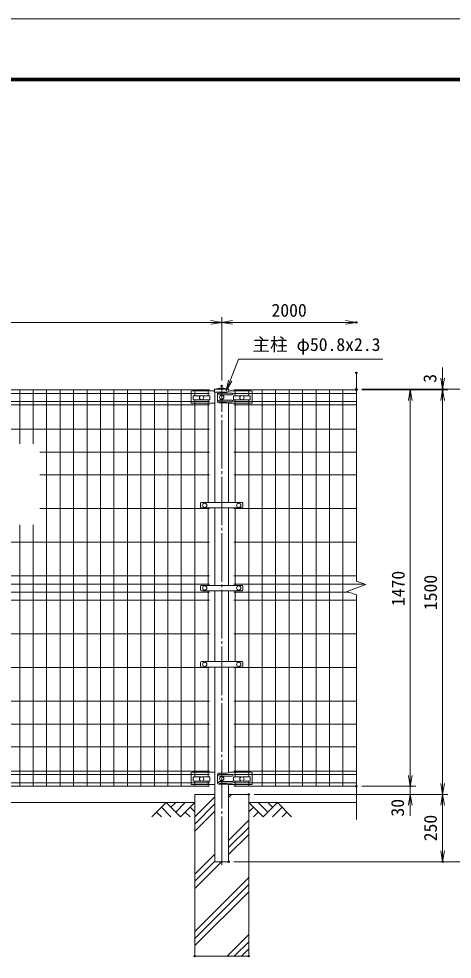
# Model space of a CAD drawing. Units: millimetres, scale not verified. Extents: x -4200 to 4200, y -2970 to 2970.
# Drawn here: x -2138 to -529, y -517 to 2970 of the extents above; entities that cross this region are included whole.
import ezdxf
from ezdxf.enums import TextEntityAlignment as Align

# ---------------------------------------------------------------- set-up
doc = ezdxf.new("R2010")
doc.units = ezdxf.units.MM
doc.header["$LTSCALE"] = 10
doc.header["$PDMODE"] = 32
doc.header["$PDSIZE"] = 5
doc.linetypes.add('LONG_CHAIN', pattern=[21, 18, -1, 1, -1])
for name, color, linetype, lineweight in [('0-1_D-STR4', 7, 'Continuous', 9), ('0-2_D-STR-DIM', 7, 'Continuous', 9), ('0-3_0', 7, 'Continuous', 9), ('0-7_D-STR1', 1, 'Continuous', 9), ('0-8_D-BMK', 2, 'LONG_CHAIN', 9), ('0-9_D-STR2', 7, 'Continuous', 9), ('0-A_D-STR3', 3, 'Continuous', 9), ('0-B_D-BGD', 7, 'Continuous', 9), ('0-C_D-DCR-HCH', 7, 'Continuous', 9), ('0-D_D-STR-TXT', 7, 'Continuous', 9), ('0-E_D-TTL', 7, 'Continuous', 9)]:
    doc.layers.add(name, color=color, linetype=linetype, lineweight=lineweight)
doc.layers.add('0-4_Defpoints', color=7, linetype='Continuous')
doc.styles.add('ＭＳ ゴシック', font='')
doc.styles.get('ＭＳ ゴシック').set_extended_font_data('MS Gothic')

# ---------------------------------------------------------------- blocks, each defined once
blk = doc.blocks.new('_Open')
at = {"layer": '0-3_0'}
blk.add_line((-10, 1.667), (0, 0), dxfattribs=at)
blk.add_lwpolyline([(-10, -1.667), (0, 0), (-10, 0)], dxfattribs=at)

msp = doc.modelspace()

# ---------------------------------------------------------------- linework, layer by layer
at = {"layer": '0-1_D-STR4'}
for p, q in [((-1484.65, 94.21), (-1484.65, -505.79)), ((-1410.05, 94.21), (-1484.65, 94.21)), ((-1284.65, 94.21), (-1359.25, 94.21)), ((-1284.65, 94.21), (-1284.65, -505.79)), ((-1284.65, -505.79), (-1484.65, -505.79))]:
    msp.add_line(p, q, dxfattribs=at)
at = {"layer": '0-2_D-STR-DIM'}
for p, q in [((-1384.65, 1629.21), (-1384.65, 1864.21)), ((-1384.65, 1629.21), (-1384.65, 1864.21)), ((-3344.65, 1844.21), (-1424.65, 1844.21)), ((-1344.65, 1844.21), (-924.65, 1844.21)), ((-564.65, 1637.21), (-564.65, 1677.21)), ((-884.65, 884.86), (-884.65, 1657.21)), ((-864.65, 1597.21), (-424.65, 1597.21)), ((-864.65, 1597.21), (-544.65, 1597.21)), ((-864.65, 1594.21), (-664.65, 1594.21)), ((-864.65, 1594.21), (-544.65, 1594.21)), ((-864.65, 1594.21), (-544.65, 1594.21)), ((-564.65, 1594.21), (-564.65, 1597.21)), ((-684.65, 164.21), (-684.65, 1554.21)), ((-564.65, 134.21), (-564.65, 1554.21)), ((-564.65, 1554.21), (-564.65, 1514.21)), ((-919.89, 846.38), (-849.42, 872.03)), ((-849.42, 872.03), (-884.65, 884.86)), ((-884.65, 833.55), (-919.89, 846.38)), ((-884.65, 1.21), (-884.65, 833.55)), ((-684.65, 164.21), (-684.65, 204.21)), ((-864.65, 124.21), (-664.65, 124.21)), ((-864.65, 124.21), (-664.65, 124.21)), ((-684.65, 94.21), (-684.65, 124.21)), ((-1264.65, 94.21), (-664.65, 94.21)), ((-1264.65, 94.21), (-544.65, 94.21)), ((-1264.65, 94.21), (-544.65, 94.21)), ((-684.65, 54.21), (-684.65, 14.21)), ((-564.65, 54.21), (-564.65, -115.79)), ((-1339.25, -155.79), (-424.65, -155.79)), ((-1339.25, -155.79), (-544.65, -155.79))]:
    msp.add_line(p, q, dxfattribs=at)
at = {"layer": '0-4_Defpoints'}
for p in [(-1384.65, 1844.21), (-884.65, 1844.21), (-884.65, 1657.21), (-1384.65, 1609.21), (-884.65, 1597.21), (-884.65, 1597.21), (-884.65, 1594.21), (-684.65, 1594.21), (-564.65, 1597.21), (-564.65, 1594.21), (-884.65, 124.21), (-684.65, 124.21), (-1284.65, 94.21), (-1359.25, -155.79), (-564.65, -155.79), (-1484.65, -505.79), (-1284.65, -505.79)]:
    msp.add_point(p, dxfattribs=at)
at = {"layer": '0-7_D-STR1'}
for p, q in [((-1358.05, 1597.21), (-1411.25, 1597.21)), ((-1411.25, 1597.21), (-1411.25, 1586.21)), ((-1365.3, 1586.21), (-1411.25, 1586.21)), ((-1410.05, 1586.21), (-1410.05, 1176.46)), ((-1358.05, 1588.71), (-1358.05, 1597.21)), ((-1359.25, 1176.46), (-1359.25, 1544.39)), ((-1410.05, 1156.46), (-1410.05, 869.21)), ((-1359.25, 869.21), (-1359.25, 1156.46)), ((-1410.05, 849.21), (-1410.05, 586.46)), ((-1359.25, 586.46), (-1359.25, 849.21)), ((-1410.05, 566.46), (-1410.05, -155.79)), ((-1359.25, 174.3), (-1359.25, 566.46))]:
    msp.add_line(p, q, dxfattribs=at)
msp.add_lwpolyline([(-1410.05, -155.79), (-1359.25, -155.79), (-1359.25, 130.39)], dxfattribs=at)
msp.add_arc((-1384.65, 1480.78), 119.43, 77.13052, 102.86948, dxfattribs=at)
at = {"layer": '0-8_D-BMK'}
msp.add_line((-1384.65, -167.79), (-1384.65, 1609.21), dxfattribs=at)
at = {"layer": '0-9_D-STR2'}
for p, q in [((-1429.65, 1594.21), (-3339.65, 1594.21)), ((-1429.65, 1581.33), (-3339.65, 1581.33)), ((-2134.65, 1394.21), (-2134.65, 1594.21)), ((-2084.65, 1394.21), (-2084.65, 1594.21)), ((-2034.65, 124.21), (-2034.65, 1594.21)), ((-1984.65, 124.21), (-1984.65, 1594.21)), ((-1934.65, 124.21), (-1934.65, 1594.21)), ((-1884.65, 124.21), (-1884.65, 1594.21)), ((-1834.65, 124.21), (-1834.65, 1594.21)), ((-1784.65, 124.21), (-1784.65, 1594.21)), ((-1734.65, 124.21), (-1734.65, 1594.21)), ((-1684.65, 124.21), (-1684.65, 1594.21)), ((-1634.65, 124.21), (-1634.65, 1594.21)), ((-1584.65, 124.21), (-1584.65, 1594.21)), ((-1534.65, 124.21), (-1534.65, 1594.21)), ((-1484.65, 1572.69), (-1484.65, 1594.21)), ((-1434.65, 1572.69), (-1434.65, 1594.21)), ((-1339.65, 1594.21), (-884.65, 1594.21)), ((-1339.65, 1581.33), (-884.65, 1581.33)), ((-1334.65, 1572.69), (-1334.65, 1594.21)), ((-1284.65, 1572.69), (-1284.65, 1594.21)), ((-1234.65, 124.21), (-1234.65, 1594.21)), ((-1184.65, 124.21), (-1184.65, 1594.21)), ((-1134.65, 124.21), (-1134.65, 1594.21)), ((-1084.65, 124.21), (-1084.65, 1594.21)), ((-1034.65, 124.21), (-1034.65, 1594.21)), ((-984.65, 124.21), (-984.65, 1594.21)), ((-934.65, 124.21), (-934.65, 1594.21)), ((-1429.65, 1551.08), (-3339.65, 1551.08)), ((-1429.65, 1538.21), (-3339.65, 1538.21)), ((-1484.65, 158.69), (-1484.65, 1557.69)), ((-1434.65, 1176.46), (-1434.65, 1557.69)), ((-1339.65, 1551.08), (-884.65, 1551.08)), ((-1339.65, 1538.21), (-884.65, 1538.21)), ((-1334.65, 1176.46), (-1334.65, 1557.69)), ((-1284.65, 158.69), (-1284.65, 1557.69)), ((-1429.65, 1448.21), (-3339.65, 1448.21)), ((-1339.65, 1448.21), (-884.65, 1448.21)), ((-1429.65, 1363.71), (-2059.65, 1363.71)), ((-1339.65, 1363.71), (-884.65, 1363.71)), ((-1429.65, 1279.21), (-2059.65, 1279.21)), ((-1339.65, 1279.21), (-884.65, 1279.21)), ((-1429.65, 1154.21), (-2059.65, 1154.21)), ((-1434.65, 869.21), (-1434.65, 1156.46)), ((-1339.65, 1154.21), (-884.65, 1154.21)), ((-1334.65, 869.21), (-1334.65, 1156.46)), ((-2134.65, 124.21), (-2134.65, 1094.21)), ((-2084.65, 124.21), (-2084.65, 1094.21)), ((-1429.65, 1029.21), (-3339.65, 1029.21)), ((-1339.65, 1029.21), (-884.65, 1029.21)), ((-1429.65, 904.21), (-3339.65, 904.21)), ((-1429.65, 874.21), (-3339.65, 874.21)), ((-1339.65, 904.21), (-884.65, 904.21)), ((-1339.65, 874.21), (-855.39, 874.21)), ((-1429.65, 844.21), (-3339.65, 844.21)), ((-1434.65, 586.46), (-1434.65, 849.21)), ((-1339.65, 844.21), (-913.92, 844.21)), ((-1334.65, 586.46), (-1334.65, 849.21)), ((-1429.65, 814.21), (-3339.65, 814.21)), ((-1339.65, 814.21), (-884.65, 814.21)), ((-1429.65, 689.21), (-3339.65, 689.21)), ((-1339.65, 689.21), (-884.65, 689.21)), ((-1429.65, 564.21), (-3339.65, 564.21)), ((-1434.65, 158.69), (-1434.65, 566.46)), ((-1339.65, 564.21), (-884.65, 564.21)), ((-1334.65, 158.69), (-1334.65, 566.46)), ((-1429.65, 439.21), (-3339.65, 439.21)), ((-1339.65, 439.21), (-884.65, 439.21)), ((-1429.65, 354.71), (-3339.65, 354.71)), ((-1339.65, 354.71), (-884.65, 354.71)), ((-1429.65, 270.21), (-3339.65, 270.21)), ((-1339.65, 270.21), (-884.65, 270.21)), ((-1429.65, 180.21), (-3339.65, 180.21)), ((-1339.65, 180.21), (-884.65, 180.21)), ((-1429.65, 167.33), (-3339.65, 167.33)), ((-1484.65, 124.21), (-1484.65, 143.69)), ((-1434.65, 124.21), (-1434.65, 143.69)), ((-1339.65, 167.33), (-884.65, 167.33)), ((-1334.65, 124.21), (-1334.65, 143.69)), ((-1284.65, 124.21), (-1284.65, 143.69)), ((-1429.65, 137.08), (-3339.65, 137.08)), ((-1429.65, 124.21), (-3339.65, 124.21)), ((-1339.65, 137.08), (-884.65, 137.08)), ((-1339.65, 124.21), (-884.65, 124.21))]:
    msp.add_line(p, q, dxfattribs=at)
at = {"layer": '0-A_D-STR3'}
for p, q in [((-1492.65, 1590.21), (-1497.65, 1589.21)), ((-1497.65, 1589.21), (-1497.65, 1545.39)), ((-1492.65, 1590.21), (-1415.57, 1590.21)), ((-1490.65, 1570.69), (-1490.65, 1559.69)), ((-1488.65, 1572.69), (-1462.44, 1572.69)), ((-1456.87, 1572.69), (-1430.65, 1572.69)), ((-1428.65, 1570.69), (-1428.65, 1559.69)), ((-1415.57, 1590.21), (-1411.25, 1588.71)), ((-1400.14, 1581.21), (-1400.14, 1551.21)), ((-1365.3, 1586.21), (-1395.14, 1586.21)), ((-1345.65, 1582.21), (-1393.06, 1582.21)), ((-1345.65, 1576.21), (-1393.06, 1576.21)), ((-1353.74, 1590.21), (-1365.3, 1586.21)), ((-1276.65, 1590.21), (-1353.74, 1590.21)), ((-1340.65, 1570.69), (-1340.65, 1559.69)), ((-1338.65, 1572.69), (-1312.44, 1572.69)), ((-1306.87, 1572.69), (-1280.65, 1572.69)), ((-1278.65, 1570.69), (-1278.65, 1559.69)), ((-1276.65, 1590.21), (-1271.65, 1589.21)), ((-1271.65, 1589.21), (-1271.65, 1545.39)), ((-1410.05, 1544.39), (-1496.65, 1544.39)), ((-1488.65, 1557.69), (-1462.44, 1557.69)), ((-1456.87, 1557.69), (-1430.65, 1557.69)), ((-1365.3, 1546.21), (-1395.14, 1546.21)), ((-1345.65, 1556.21), (-1393.06, 1556.21)), ((-1345.65, 1550.21), (-1393.06, 1550.21)), ((-1360.05, 1544.39), (-1365.3, 1546.21)), ((-1360.05, 1544.39), (-1272.65, 1544.39)), ((-1338.65, 1557.69), (-1312.44, 1557.69)), ((-1306.87, 1557.69), (-1280.65, 1557.69)), ((-1463.15, 1173.46), (-1463.15, 1159.46)), ((-1460.15, 1176.46), (-1309.15, 1176.46)), ((-1460.15, 1156.46), (-1309.15, 1156.46)), ((-1306.15, 1173.46), (-1306.15, 1159.46)), ((-1463.15, 866.21), (-1463.15, 852.21)), ((-1460.15, 869.21), (-1309.15, 869.21)), ((-1460.15, 849.21), (-1309.15, 849.21)), ((-1306.15, 866.21), (-1306.15, 852.21)), ((-1463.15, 583.46), (-1463.15, 569.46)), ((-1460.15, 586.46), (-1309.15, 586.46)), ((-1460.15, 566.46), (-1309.15, 566.46)), ((-1306.15, 583.46), (-1306.15, 569.46)), ((-1492.65, 176.21), (-1497.65, 175.21)), ((-1497.65, 175.21), (-1497.65, 131.39)), ((-1492.65, 176.21), (-1415.57, 176.21)), ((-1415.57, 176.21), (-1410.05, 174.3)), ((-1353.74, 176.21), (-1365.3, 172.21)), ((-1276.65, 176.21), (-1353.74, 176.21)), ((-1276.65, 176.21), (-1271.65, 175.21)), ((-1271.65, 175.21), (-1271.65, 131.39)), ((-1490.65, 156.69), (-1490.65, 145.69)), ((-1488.65, 158.69), (-1462.44, 158.69)), ((-1488.65, 143.69), (-1462.44, 143.69)), ((-1456.87, 158.69), (-1430.65, 158.69)), ((-1456.87, 143.69), (-1430.65, 143.69)), ((-1428.65, 156.69), (-1428.65, 145.69)), ((-1400.14, 167.21), (-1400.14, 137.21)), ((-1365.3, 172.21), (-1395.14, 172.21)), ((-1345.65, 168.21), (-1393.06, 168.21)), ((-1345.65, 162.21), (-1393.06, 162.21)), ((-1345.65, 142.21), (-1393.06, 142.21)), ((-1340.65, 156.69), (-1340.65, 145.69)), ((-1338.65, 158.69), (-1312.44, 158.69)), ((-1338.65, 143.69), (-1312.44, 143.69)), ((-1306.87, 158.69), (-1280.65, 158.69)), ((-1306.87, 143.69), (-1280.65, 143.69)), ((-1278.65, 156.69), (-1278.65, 145.69)), ((-1410.05, 130.39), (-1496.65, 130.39)), ((-1365.3, 132.21), (-1395.14, 132.21)), ((-1345.65, 136.21), (-1393.06, 136.21)), ((-1360.05, 130.39), (-1365.3, 132.21)), ((-1360.05, 130.39), (-1272.65, 130.39))]:
    msp.add_line(p, q, dxfattribs=at)
for centre in [(-1459.65, 1565.19), (-1384.65, 1566.21), (-1309.65, 1565.19), (-1447.65, 1166.46), (-1321.65, 1166.46), (-1447.65, 859.21), (-1321.65, 859.21), (-1447.65, 576.46), (-1321.65, 576.46), (-1459.65, 151.19), (-1384.65, 152.21), (-1309.65, 151.19)]:
    msp.add_circle(centre, 8, dxfattribs=at)
for centre, radius, start, end in [((-1488.65, 1570.69), 2, 90, 180), ((-1430.65, 1570.69), 2, 0, 90), ((-1395.14, 1581.21), 5, 90, 180), ((-1393.06, 1579.21), 3, 90, 270), ((-1345.65, 1579.21), 3, 270, 90), ((-1338.65, 1570.69), 2, 90, 180), ((-1280.65, 1570.69), 2, 0, 90), ((-1496.65, 1545.39), 1, 180, 270), ((-1488.65, 1559.69), 2, 180, 270), ((-1430.65, 1559.69), 2, 270, 0), ((-1395.14, 1551.21), 5, 180, 270), ((-1393.06, 1553.21), 3, 90, 270), ((-1345.65, 1553.21), 3, 270, 90), ((-1338.65, 1559.69), 2, 180, 270), ((-1280.65, 1559.69), 2, 270, 0), ((-1272.65, 1545.39), 1, 270, 0), ((-1460.15, 1173.46), 3, 90, 180), ((-1460.15, 1159.46), 3, 180, 270), ((-1309.15, 1173.46), 3, 0, 90), ((-1309.15, 1159.46), 3, 270, 0), ((-1460.15, 866.21), 3, 90, 180), ((-1460.15, 852.21), 3, 180, 270), ((-1309.15, 866.21), 3, 0, 90), ((-1309.15, 852.21), 3, 270, 0), ((-1460.15, 583.46), 3, 90, 180), ((-1460.15, 569.46), 3, 180, 270), ((-1309.15, 583.46), 3, 0, 90), ((-1309.15, 569.46), 3, 270, 0), ((-1488.65, 156.69), 2, 90, 180), ((-1488.65, 145.69), 2, 180, 270), ((-1430.65, 156.69), 2, 0, 90), ((-1430.65, 145.69), 2, 270, 0), ((-1395.14, 167.21), 5, 90, 180), ((-1393.06, 165.21), 3, 90, 270), ((-1393.06, 139.21), 3, 90, 270), ((-1345.65, 165.21), 3, 270, 90), ((-1345.65, 139.21), 3, 270, 90), ((-1338.65, 156.69), 2, 90, 180), ((-1338.65, 145.69), 2, 180, 270), ((-1280.65, 156.69), 2, 0, 90), ((-1280.65, 145.69), 2, 270, 0), ((-1496.65, 131.39), 1, 180, 270), ((-1395.14, 137.21), 5, 180, 270), ((-1272.65, 131.39), 1, 270, 0)]:
    msp.add_arc(centre, radius, start, end, dxfattribs=at)
at = {"layer": '0-B_D-BGD'}
for p, q in [((-3284.65, 64.21), (-1484.65, 64.21)), ((-1284.65, 64.21), (-884.65, 64.21))]:
    msp.add_line(p, q, dxfattribs=at)
at = {"layer": '0-C_D-DCR-HCH'}
for p, q in [((-1484.65, 10.42), (-1410.05, 85.02)), ((-1359.25, 82.78), (-1347.83, 94.21)), ((-1591.08, 64.21), (-1644.29, 10.99)), ((-1608.82, 46.47), (-1573.18, 10.99)), ((-1591.08, 64.21), (-1537.87, 10.99)), ((-1573.34, 46.47), (-1555.6, 64.21)), ((-1555.6, 28.73), (-1520.13, 64.21)), ((-1537.87, 10.99), (-1484.65, 64.21)), ((-1502.39, 46.47), (-1484.65, 28.81)), ((-1484.65, -16.1), (-1410.05, 58.5)), ((-1231.44, 10.99), (-1284.65, 64.21)), ((-1266.92, 46.47), (-1284.65, 28.81)), ((-1213.7, 28.73), (-1249.18, 64.21)), ((-1178.23, 64.21), (-1231.44, 10.99)), ((-1195.87, 46.38), (-1213.7, 64.21)), ((-1160.49, 46.47), (-1196.13, 10.99)), ((-1178.23, 64.21), (-1125.02, 10.99)), ((-1626.55, 28.73), (-1608.73, 10.99)), ((-1520.13, 28.73), (-1502.31, 10.99)), ((-1484.65, -42.62), (-1410.05, 31.98)), ((-1249.18, 28.73), (-1267, 10.99)), ((-1142.76, 28.73), (-1160.57, 10.99)), ((-1359.25, -76.31), (-1284.65, -1.71)), ((-1359.25, -102.83), (-1284.65, -28.23)), ((-1359.25, -129.35), (-1284.65, -54.75)), ((-1484.65, -201.71), (-1410.05, -127.11)), ((-1484.65, -228.23), (-1410.05, -153.63)), ((-1484.65, -254.75), (-1385.7, -155.79)), ((-1484.65, -413.85), (-1284.65, -213.85)), ((-1484.65, -440.36), (-1284.65, -240.36)), ((-1484.65, -466.88), (-1284.65, -266.88)), ((-1364.47, -505.79), (-1284.65, -425.98)), ((-1337.95, -505.79), (-1284.65, -452.5)), ((-1311.44, -505.79), (-1284.65, -479.01))]:
    msp.add_line(p, q, dxfattribs=at)
msp.add_lwpolyline([(-1284.65, 94.21), (-1359.25, 94.21), (-1359.25, -155.79), (-1410.05, -155.79), (-1410.05, 94.21), (-1484.65, 94.21), (-1484.65, -505.79), (-1284.65, -505.79)], close=True, dxfattribs=at)
at = {"layer": '0-D_D-STR-TXT'}
msp.add_lwpolyline([(-787.14, 1707.93), (-1321.82, 1707.93), (-1367.31, 1592.99)], dxfattribs=at)
at = {"layer": '0-E_D-TTL', "color": 2}
msp.add_lwpolyline([(-4199.68, 2970.23), (4200.32, 2970.23), (4200.32, -2969.77), (-4199.68, -2969.77)], close=True, dxfattribs=at)
at = {"layer": '0-E_D-TTL'}
for points in [[(-3929.68, 2750.23), (3930.32, 2750.23), (3930.32, -2749.77), (-3929.68, -2749.77)], [(-3927.18, 2747.73), (3927.82, 2747.73), (3927.82, -2747.27), (-3927.18, -2747.27)], [(-3924.68, 2745.23), (3925.32, 2745.23), (3925.32, -2744.77), (-3924.68, -2744.77)], [(-3922.18, 2742.73), (3922.82, 2742.73), (3922.82, -2742.27), (-3922.18, -2742.27)], [(-3919.68, 2740.23), (3920.32, 2740.23), (3920.32, -2739.77), (-3919.68, -2739.77)]]:
    msp.add_lwpolyline(points, close=True, dxfattribs=at)

# ---------------------------------------------------------------- block references
at = {"layer": '0-2_D-STR-DIM', "xscale": 4, "yscale": 4}
for p in [(-1384.65, 1844.21), (-884.65, 1844.21)]:
    msp.add_blockref('_Open', p, dxfattribs=at)
for p, rotation in [((-1384.65, 1844.21), 180), ((-564.65, 1597.21), 270), ((-684.65, 1594.21), 90), ((-564.65, 1594.21), 90), ((-564.65, 1594.21), 90), ((-684.65, 124.21), 270), ((-684.65, 124.21), 270), ((-564.65, 94.21), 270), ((-684.65, 94.21), 90), ((-564.65, 94.21), 90), ((-564.65, -155.79), 270)]:
    msp.add_blockref('_Open', p, dxfattribs=dict(at, rotation=rotation))
at = {"layer": '0-D_D-STR-TXT', "xscale": 4, "yscale": 4, "rotation": 248.409}
msp.add_blockref('_Open', (-1368.04, 1591.13), dxfattribs=at)

# ---------------------------------------------------------------- texts
at = {"layer": '0-2_D-STR-DIM', "style": 'ＭＳ ゴシック'}
msp.add_text('2000', height=48.09, dxfattribs=at).set_placement((-1199.9, 1850.95), align=Align.BOTTOM_LEFT)
for s, p in [('3', (-573.32, 1620.51)), ('1470', (-691.4, 792.31)), ('1500', (-571.4, 777.31)), ('30', (-693.56, 11.74)), ('250', (-571.4, -79.79))]:
    msp.add_text(s, height=48.09, rotation=90, dxfattribs=at).set_placement(p, align=Align.BOTTOM_LEFT)
at = {"layer": '0-D_D-STR-TXT', "style": 'ＭＳ ゴシック'}
msp.add_text('主柱 φ50.8x2.3', height=48.09, dxfattribs=at).set_placement((-1270.89, 1723.95), align=Align.BOTTOM_LEFT)

doc.saveas('drawing.dxf')
